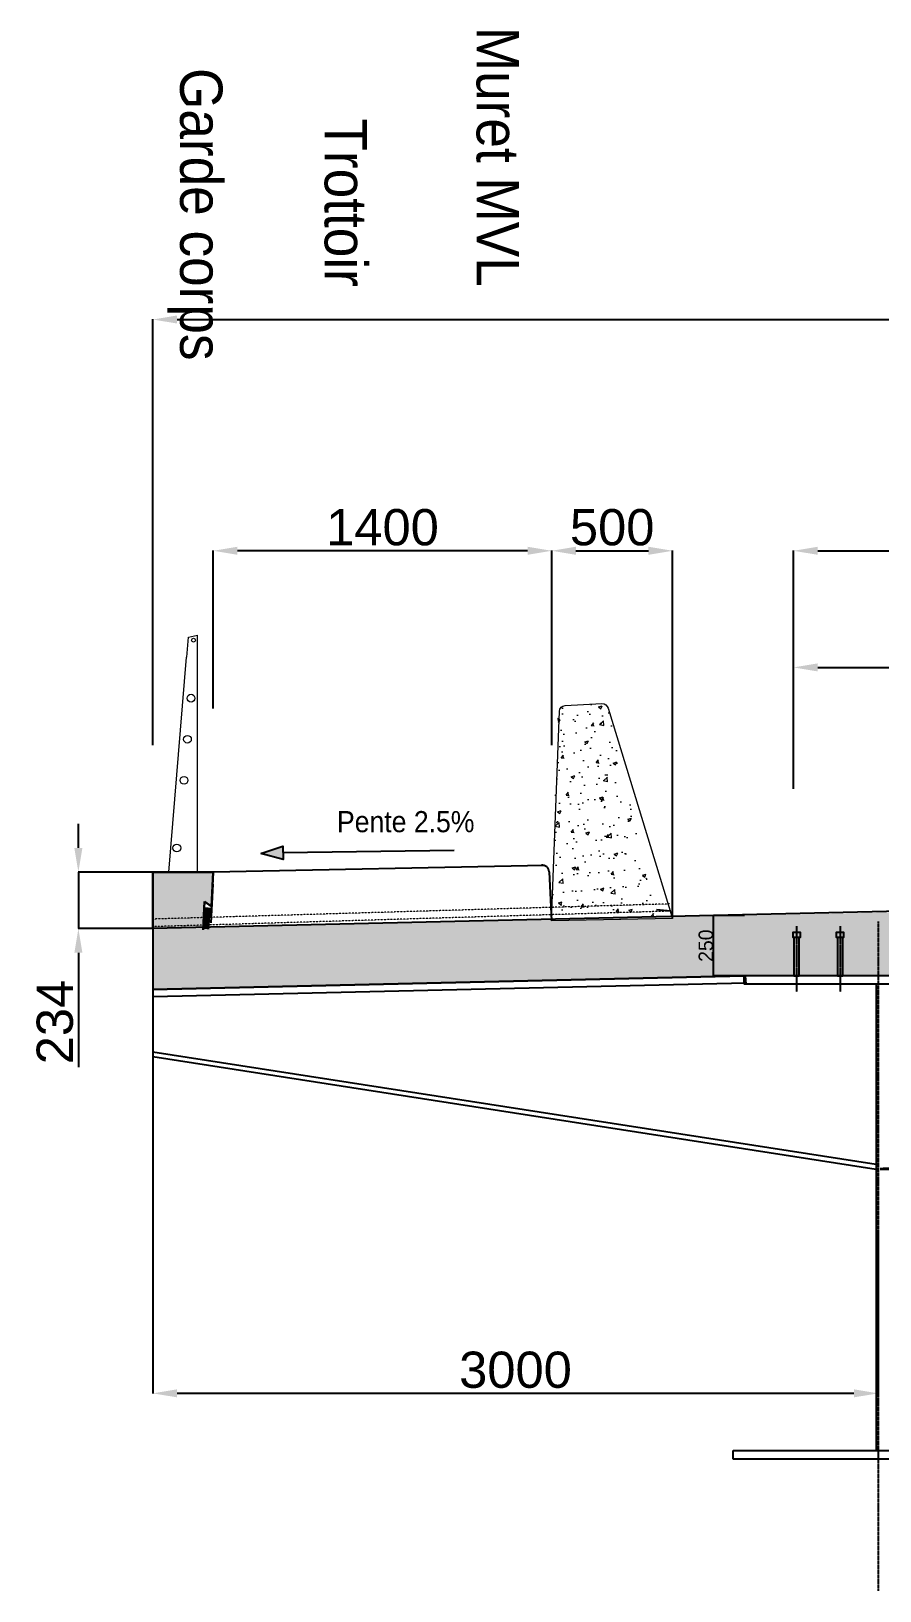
# Model space of a CAD drawing. Header units: metres. Extents: x -697843 to 22159, y -46191 to 9548.
# Drawn here: x -7653 to -4143, y 3093 to 9548 of the extents above; entities that cross this region are included whole.
import ezdxf
from ezdxf.enums import TextEntityAlignment as Align

# ---------------------------------------------------------------- set-up
doc = ezdxf.new("R2010")
doc.units = ezdxf.units.M
doc.linetypes.add('CACHE', pattern=[9.525, 6.35, -3.175])
doc.linetypes.add('CENTER', pattern=[2, 1.25, -0.25, 0.25, -0.25])
doc.layers.get('Defpoints').update_dxf_attribs({"color": 9})
for name, color, linetype in [('AXE', 1, 'CENTER'), ('Coffrage', 3, 'Continuous'), ('COT', 1, 'Continuous'), ('OA_Coffrage2', 7, 'Continuous'), ('POTEAU', 1, 'Continuous'), ('POUTRELLE', 5, 'Continuous'), ('sb-cote100', 1, 'Continuous')]:
    doc.layers.add(name, color=color, linetype=linetype)
for name, color, linetype, lineweight in [('COT50', 8, 'Continuous', 15), ('S-EXE-ELECP', 3, 'Continuous', 30), ('S-EXE-HACH', 4, 'Continuous', 5), ('S-EXE-TEXT', 7, 'Continuous', 25), ('S-EXE-TEXTE', 7, 'Continuous', 9), ('S-EXE-TRAIT VU', 2, 'Continuous', 25), ('S-Trait vu', 2, 'Continuous', 18)]:
    doc.layers.add(name, color=color, linetype=linetype, lineweight=lineweight)
doc.layers.get('0').off()
doc.styles.add('Annotative', font='arial.ttf')
doc.styles.add('Arial', font='arial.ttf')
doc.styles.add('ROMANTIC', font='rom_____.pfb')
doc.styles.get("Standard").update_dxf_attribs({"font": 'arial.ttf'})
doc.dimstyles.new('cotf-50', dxfattribs={"dimscale": 0.4, "dimtxt": 1, "dimasz": 0.35, "dimexe": 0.18, "dimexo": 0.1, "dimgap": 0.2, "dimtad": 3, "dimdec": 3, "dimzin": 4, "dimdsep": 46, "dimtxsty": 'ROMANTIC', "dimcen": 0.09, "dimclrd": 256, "dimclre": 256, "dimclrt": 256, "dimadec": 0, "dimazin": 0, "dimtfac": 1, "dimtdec": 3, "dimtix": 1, "dimtmove": 2, "dimatfit": 3, "dimfxl": 1, "dimtvp": 13.888889, "dimtolj": 1, "dimtzin": 4, "dimarcsym": 0})
doc.dimstyles.new('ISO-25', dxfattribs={"dimtxt": 2.5, "dimasz": 2.5, "dimexe": 1.25, "dimexo": 0.625, "dimtad": 1, "dimtxsty": 'Standard', "dimcen": 2.5, "dimadec": 0, "dimazin": 0, "dimtfac": 1, "dimtmove": 0, "dimatfit": 3, "dimfxl": 1, "dimarcsym": 0})

# ---------------------------------------------------------------- blocks, each defined once
blk = doc.blocks.new('*D48')
at = {"layer": 'COT', "color": 0, "lineweight": -2, "transparency": 16777216}
for p, q in [((-7149.9, 6592.6), (-7149.9, 8356)), ((-7049.9, 8354.7), (7050, 8354.7)), ((7150, 6677.5), (7150, 8356))]:
    blk.add_line(p, q, dxfattribs=at)
at = {"layer": 'COT', "color": 0, "transparency": 16777216}
for points in [[(-7049.9, 8371.4), (-7049.9, 8338.1), (-7149.9, 8354.7)], [(7050, 8371.4), (7050, 8338.1), (7150, 8354.7)]]:
    blk.add_solid(points, dxfattribs=at)
at = {"layer": 'Defpoints', "color": 0, "transparency": 16777216}
for p in [(7150, 8354.7), (7150, 6676.9), (-7149.9, 6592)]:
    blk.add_point(p, dxfattribs=at)
at = {"layer": 'COT', "color": 0, "transparency": 16777216, "insert": (0.1, 8451.4), "char_height": 150, "attachment_point": 5, "style": 'Annotative'}
blk.add_mtext('14300', dxfattribs=at)
blk = doc.blocks.new('*D49')
at = {"layer": 'COT', "color": 0, "lineweight": -2, "transparency": 16777216}
for p, q in [((-4500, 6890.7), (-4500, 7398.7)), ((-4400, 7397.4), (5900, 7397.4)), ((6000, 7271.1), (6000, 7398.7))]:
    blk.add_line(p, q, dxfattribs=at)
at = {"layer": 'COT', "color": 0, "transparency": 16777216}
for points in [[(-4400, 7414.1), (-4400, 7380.8), (-4500, 7397.4)], [(5900, 7414.1), (5900, 7380.8), (6000, 7397.4)]]:
    blk.add_solid(points, dxfattribs=at)
at = {"layer": 'Defpoints', "color": 0, "transparency": 16777216}
for p in [(6000, 7397.4), (6000, 7270.5), (-4500, 6890.1)]:
    blk.add_point(p, dxfattribs=at)
at = {"layer": 'COT', "color": 0, "transparency": 16777216, "insert": (750, 7494), "char_height": 150, "attachment_point": 5, "style": 'Annotative'}
blk.add_mtext('10500', dxfattribs=at)
blk = doc.blocks.new('*D50')
at = {"layer": 'COT', "color": 0, "lineweight": -2, "transparency": 16777216}
for p, q in [((-6899.9, 6744), (-6899.9, 7398.7)), ((-5600.3, 7397.4), (-6799.9, 7397.4)), ((-5500.3, 6592.6), (-5500.3, 7398.7))]:
    blk.add_line(p, q, dxfattribs=at)
at = {"layer": 'COT', "color": 0, "transparency": 16777216}
for points in [[(-6799.9, 7414.1), (-6799.9, 7380.8), (-6899.9, 7397.4)], [(-5600.3, 7414.1), (-5600.3, 7380.8), (-5500.3, 7397.4)]]:
    blk.add_solid(points, dxfattribs=at)
at = {"layer": 'Defpoints', "color": 0, "transparency": 16777216}
for p in [(-6899.9, 7397.4), (-6899.9, 6743.3), (-5500.3, 6591.9)]:
    blk.add_point(p, dxfattribs=at)
at = {"layer": 'COT', "color": 0, "transparency": 16777216, "insert": (-6200.1, 7494), "char_height": 150, "attachment_point": 5, "style": 'Annotative'}
blk.add_mtext('1400', dxfattribs=at)
blk = doc.blocks.new('*D51')
at = {"layer": 'COT', "color": 0, "lineweight": -2, "transparency": 16777216}
for p, q in [((-5500.3, 6979.5), (-5500.3, 7398.7)), ((-5400.3, 7397.4), (-5100, 7397.4)), ((-5000, 5876.6), (-5000, 7398.7))]:
    blk.add_line(p, q, dxfattribs=at)
at = {"layer": 'COT', "color": 0, "transparency": 16777216}
for points in [[(-5400.3, 7414.1), (-5400.3, 7380.8), (-5500.3, 7397.4)], [(-5100, 7414.1), (-5100, 7380.8), (-5000, 7397.4)]]:
    blk.add_solid(points, dxfattribs=at)
at = {"layer": 'Defpoints', "color": 0, "transparency": 16777216}
for p in [(-5000, 7397.4), (-5500.3, 6978.9), (-5000, 5875.9)]:
    blk.add_point(p, dxfattribs=at)
at = {"layer": 'COT', "color": 0, "transparency": 16777216, "insert": (-5250.2, 7494), "char_height": 150, "attachment_point": 5, "style": 'Annotative'}
blk.add_mtext('500', dxfattribs=at)
blk = doc.blocks.new('*D52')
at = {"layer": 'COT', "color": 0, "lineweight": -2, "transparency": 16777216}
for p, q in [((-1000, 7008.9), (-1000, 6913.5)), ((-4500, 6412.2), (-4500, 6916)), ((-4400, 6914.7), (-1100, 6914.7))]:
    blk.add_line(p, q, dxfattribs=at)
at = {"layer": 'COT', "color": 0, "transparency": 16777216}
for points in [[(-4400, 6931.4), (-4400, 6898.1), (-4500, 6914.7)], [(-1100, 6931.4), (-1100, 6898.1), (-1000, 6914.7)]]:
    blk.add_solid(points, dxfattribs=at)
at = {"layer": 'Defpoints', "color": 0, "transparency": 16777216}
for p in [(-1000, 7009.6), (-1000, 6914.7), (-4500, 6411.5)]:
    blk.add_point(p, dxfattribs=at)
at = {"layer": 'COT', "color": 0, "transparency": 16777216, "insert": (-2256.8, 7011.4), "char_height": 150, "attachment_point": 5, "style": 'Annotative'}
blk.add_mtext('3500', dxfattribs=at)
blk = doc.blocks.new('*D54')
at = {"layer": 'COT', "lineweight": -2, "transparency": 16777216}
for p, q in [((-4702.9, 5887.9), (-4831.2, 5887.9)), ((-4831.1, 5638.1), (-4831.1, 5887.7)), ((-4696.4, 5638), (-4831.2, 5638))]:
    blk.add_line(p, q, dxfattribs=at)
at = {"layer": 'COT', "transparency": 16777216}
for points in [[(-4831.1, 5887.7), (-4831.1, 5887.7), (-4831.1, 5887.9)], [(-4831.1, 5638.1), (-4831.1, 5638.1), (-4831.1, 5638)]]:
    blk.add_solid(points, dxfattribs=at)
at = {"layer": 'Defpoints', "color": 0, "transparency": 16777216}
for p in [(-4831.1, 5887.9), (-4702.9, 5887.9), (-4696.4, 5638)]:
    blk.add_point(p, dxfattribs=at)
at = {"layer": 'COT', "transparency": 16777216, "insert": (-4862.3, 5762.9), "char_height": 60, "attachment_point": 5, "rotation": 90, "style": 'ROMANTIC'}
blk.add_mtext('\\A1;250', dxfattribs=at)
blk = doc.blocks.new('A$C12BB4E14')
at = {"layer": 'S-EXE-HACH', "color": 8, "transparency": 33554687}
blk.add_line((0, 0.971), (0, 0.981), dxfattribs=at)
for centre, radius in [((-0.017, 0.96), 0.008), ((-0.027, 0.72), 0.016), ((-0.042, 0.55), 0.016), ((-0.056, 0.38), 0.016), ((-0.086, 0.1), 0.016)]:
    blk.add_circle(centre, radius, dxfattribs=at)
at = {"layer": 'S-Trait vu', "color": 8, "ltscale": 100}
for p, q in [((-0.044, 0.89), (-0.0372, 0.973)), ((-0.0372, 0.973), (0, 0.981)), ((0, 0), (0, 0.981)), ((-0.0469, 0.89), (-0.12, 0)), ((-0.0469, 0.89), (-0.044, 0.89)), ((-0.12, 0), (0, 0))]:
    blk.add_line(p, q, dxfattribs=at)
blk = doc.blocks.new('*D94')
at = {"layer": 'COT', "color": 0, "lineweight": -2, "transparency": 16777216}
for p, q in [((-7458, 6167.3), (-7458, 6267.3)), ((-7150.5, 6067.3), (-7459.3, 6067.3)), ((-7458, 6067.3), (-7458, 5833.5)), ((-7150.6, 5833.5), (-7459.3, 5833.5)), ((-7458, 5733.5), (-7458, 5260.2))]:
    blk.add_line(p, q, dxfattribs=at)
at = {"layer": 'COT', "color": 0, "transparency": 16777216}
for points in [[(-7474.7, 6167.3), (-7441.4, 6167.3), (-7458, 6067.3)], [(-7474.7, 5733.5), (-7441.4, 5733.5), (-7458, 5833.5)]]:
    blk.add_solid(points, dxfattribs=at)
at = {"layer": 'Defpoints', "color": 0, "transparency": 16777216}
for p in [(-7149.9, 6067.3), (-7458, 5833.5), (-7150, 5833.5)]:
    blk.add_point(p, dxfattribs=at)
at = {"layer": 'COT', "color": 0, "transparency": 16777216, "insert": (-7554.7, 5446.8), "char_height": 150, "attachment_point": 5, "rotation": 90, "style": 'Annotative'}
blk.add_mtext('234', dxfattribs=at)
blk = doc.blocks.new('*D95')
at = {"layer": 'COT', "color": 0, "lineweight": -2, "transparency": 16777216}
for p, q in [((-7150, 5442.2), (-7150, 3908.7)), ((-4150, 4564.3), (-4150, 3908.7)), ((-4250, 3909.9), (-7050, 3909.9))]:
    blk.add_line(p, q, dxfattribs=at)
at = {"layer": 'COT', "color": 0, "transparency": 16777216}
for points in [[(-7050, 3926.6), (-7050, 3893.3), (-7150, 3909.9)], [(-4250, 3926.6), (-4250, 3893.3), (-4150, 3909.9)]]:
    blk.add_solid(points, dxfattribs=at)
at = {"layer": 'Defpoints', "color": 0, "transparency": 16777216}
for p in [(-7150, 5442.9), (-4150, 4564.9), (-7150, 3909.9)]:
    blk.add_point(p, dxfattribs=at)
at = {"layer": 'COT', "color": 0, "transparency": 16777216, "insert": (-5650, 4006.6), "char_height": 150, "attachment_point": 5, "style": 'Annotative'}
blk.add_mtext('3000', dxfattribs=at)

msp = doc.modelspace()

# ---------------------------------------------------------------- hatches: boundary and pattern name
at = {"layer": 'COT50'}
h = msp.add_hatch(dxfattribs=at)
h.set_pattern_fill('AR-CONC', color=256)
h.set_pattern_definition([(50, (-600, 1288.49), (182.1847, -15.939), [19.05, -209.55]), (355, (-600, 1288.49), (-35.2434, 191.057), [15.24, -167.6406]), (100.4514, (-584.82, 1287.16), (146.9412, 175.1178), [16.19, -178.0902]), (46.1842, (-600, 1339.3), (271.079, -42.0423), [28.575, -314.325]), (96.6356, (-577.4, 1335.8), (237.404, 247.426), [24.285, -267.136]), (351.184, (-600, 1339.3), (237.404, 247.426), [22.86, -251.46]), (21, (-574.6, 1326.59), (151.6144, -102.2652), [19.05, -209.55]), (326, (-574.6, 1326.59), (61.802, 184.188), [15.24, -167.64]), (71.4514, (-561.97, 1318.07), (213.4164, 81.9228), [16.19, -178.09]), (37.5, (-600, 1288.49), (3.0886, 84.55504), [0, -165.608, 0, -170.18, 0, -168.275]), (7.5, (-600, 1288.49), (66.8197, 100.1806), [0, -97.028, 0, -161.798, 0, -64.135]), (327.5, (-656.64, 1288.49), (135.5906, -5.72874), [0, -63.5, 0, -198.12, 0, -262.89]), (317.5, (-682.04, 1288.49), (148.1292, 25.4265), [0, -82.55, 0, -131.572, 0, -186.69])])
h.paths.add_polyline_path([(-7150, 5833.51461), (-7150, 5581.77576), (-4703.53682, 5637.85759), (-3603.53682, 5637.85762), (3599.13919, 5833.42313), (4699.13924, 5833.42313), (7150, 5918.12427), (7150, 6152.27241)])
at = {"layer": 'S-EXE-HACH', "transparency": 33554687}
h = msp.add_hatch(dxfattribs=at)
h.set_pattern_fill('AR-CONC', color=256, scale=0.8, angle=-2.816552599)
h.set_pattern_definition([(47.183447, (-548080.37, 118832.52), (144.945094, -19.897664), [15.24, -167.64]), (352.183447, (-548080.37, 118832.52), (-20.650107, 154.04628), [12.192, -134.112467]), (97.634892, (-548068.3, 118830.86), (124.294985, 134.14861), [12.952007, -142.472196]), (43.367647, (-548078.38, 118873.11), (214.948547, -44.249527), [22.86, -251.46]), (93.819005, (-548060.46, 118869.42), (199.42036, 188.36927), [19.42802, -213.70849]), (348.3676, (-548078.38, 118873.11), (199.42036, 188.36927), [18.28797, -201.167786]), (18.183447, (-548058.58, 118861.97), (117.12488, -87.67339), [15.24, -167.64]), (323.183447, (-548058.58, 118861.97), (56.622446, 144.742893), [12.192, -134.112]), (68.634892, (-548048.82, 118854.66), (173.747325, 57.069504), [12.952007, -142.47195]), (34.683447, (-548080.373, 118832.52), (5.791812, 67.440901), [0, -132.4864, 0, -136.144, 0, -134.62]), (4.683447, (-548080.37, 118832.52), (57.329319, 77.420919), [0, -77.6224, 0, -129.4384, 0, -51.308]), (324.683447, (-548125.63, 118834.747), (108.116239, -9.907614), [0, -50.8, 0, -158.496, 0, -210.312]), (314.683447, (-548145.93, 118835.75), (119.359723, 14.493565), [0, -66.04, 0, -105.2576, 0, -149.352])])
edge = h.paths.add_edge_path()
edge.add_arc((-5291.32405, 6739.84112), 25, 372.866249498, 452.816552599)
edge.add_line((-5292.55251, 6764.81092), (-5448.48593, 6757.13934))
edge.add_arc((-5447.25747, 6732.16954), 25, 452.816552599, 537.843159375)
edge.add_line((-5472.23976, 6733.11042), (-5503.91091, 5892.17388))
edge.add_line((-5503.91091, 5892.17388), (-5504.91411, 5865.53673))
edge.add_line((-5504.91411, 5865.53673), (-5068.35361, 5875.92981))
edge.add_line((-5068.35361, 5875.92981), (-5075.21358, 5905.9633))
edge.add_line((-5075.21358, 5905.9633), (-5080.8397, 5930.5949))
edge.add_line((-5080.8397, 5930.5949), (-5266.95174, 6745.40801))
at = {"layer": 'S-EXE-HACH', "ltscale": 0.01, "true_color": 0xc4c4c4, "transparency": 33554508}
h = msp.add_hatch(color=9, dxfattribs=at)
h.dxf.hatch_style = 1
h.paths.add_polyline_path([(-6935.98378, 5946.37801), (-6907.01159, 5925.08202), (-6899.89496, 6067.3451), (-7149.93546, 6067.3451), (-7149.97597, 5833.51401), (-6941.8899, 5828.31327)])
at = {"layer": 'S-EXE-TRAIT VU', "transparency": 33554687}
h = msp.add_hatch(color=256, dxfattribs=at)
h.dxf.hatch_style = 1
h.paths.add_polyline_path([(-6703.61205, 6144.64535), (-6610.41114, 6119.2743), (-6611.79533, 6174.64183)])

# ---------------------------------------------------------------- linework, layer by layer
at = {"layer": 'AXE', "color": 9}
msp.add_line((-4150, 5862.71989), (-4150, 3092.58094), dxfattribs=at)
at = {"layer": 'Coffrage', "color": 0}
msp.add_line((6530, 6152.0489), (-7150, 5833.51461), dxfattribs=at)
at = {"layer": 'Coffrage', "color": 4}
for p, q in [((-5531.04751, 6095.07633), (-6899.89496, 6067.3451)), ((-5510.88248, 6068.15515), (-5500.91411, 5865.53673)), ((-7150, 5833.51461), (-7150, 5581.77576)), ((-4698.32015, 5637.97718), (-7150, 5581.77296)), ((-7150, 5581.77296), (-4703.53682, 5637.9584))]:
    msp.add_line(p, q, dxfattribs=at)
at = {"layer": 'Coffrage'}
msp.add_line((-4703.53682, 5637.85759), (-7150, 5581.77576), dxfattribs=at)
at = {"layer": 'Coffrage', "color": 4}
msp.add_arc((-5540.84624, 6066.681), 30, 2.816552599, 94.180321196, dxfattribs=at)
at = {"layer": 'OA_Coffrage2'}
for points in [[(-4498.28571, 5797.95841), (-4498.28571, 5637.9584), (-4476.28571, 5637.9584), (-4476.28571, 5797.9584), (-4471.28571, 5797.9584), (-4471.28571, 5817.9584), (-4503.28571, 5817.95841), (-4503.28571, 5797.95841), (-4476.28571, 5797.9584)], [(-4318.28571, 5797.9584), (-4318.28571, 5637.9584), (-4296.28571, 5637.9584), (-4296.28571, 5797.9584), (-4291.28571, 5797.9584), (-4291.28571, 5817.9584), (-4323.28571, 5817.9584), (-4323.28571, 5797.9584), (-4296.28571, 5797.9584)]]:
    msp.add_lwpolyline(points, dxfattribs=at)
at = {"layer": 'POTEAU', "color": 1, "linetype": 'CENTER', "ltscale": 0.1}
for p, q in [((-4487.28571, 5844.33659), (-4487.28571, 5572.05407)), ((-4307.28571, 5844.33658), (-4307.28571, 5572.05406))]:
    msp.add_line(p, q, dxfattribs=at)
at = {"layer": 'POUTRELLE', "color": 4}
for p, q in [((-4698.32021, 5637.97718), (-7150, 5581.77296)), ((-4698.32021, 5637.97718), (-7150, 5581.77296)), ((-7150, 5581.77296), (-7150, 5303.92876)), ((-4697.63265, 5607.98506), (-7149.31244, 5551.78084)), ((-7150, 5323.74948), (-4157.88595, 4857.9584)), ((-7150, 5303.92876), (-4157.88595, 4837.9584))]:
    msp.add_line(p, q, dxfattribs=at)
at = {"layer": 'POUTRELLE', "color": 4, "ltscale": 0.25}
for p, q in [((-3603.53682, 5637.9584), (-4703.53682, 5637.9584)), ((-4703.53682, 5602.9584), (-4703.53682, 5637.9584)), ((-4696.30992, 5603.03496), (-4698.32015, 5637.97718)), ((-3603.53682, 5602.9584), (-4703.53682, 5602.9584)), ((-4750, 3672.77524), (-3550, 3672.77524)), ((-4750, 3637.77524), (-4750, 3672.77524)), ((-3550, 3637.77524), (-4750, 3637.77524))]:
    msp.add_line(p, q, dxfattribs=at)
at = {"layer": 'POUTRELLE', "color": 2, "const_width": 12}
msp.add_lwpolyline([(-4142.11405, 4838.38635), (-3601.75012, 4853.0486)], dxfattribs=at)
at = {"layer": 'S-EXE-ELECP', "ltscale": 100}
msp.add_line((-7149.89496, 6067.3451), (-7150, 5833.51461), dxfattribs=at)
at = {"layer": 'S-EXE-ELECP'}
for p, q in [((-7149.89496, 6067.3451), (-6899.89496, 6067.3451)), ((-6899.89496, 6067.3451), (-6907.02213, 5924.87129)), ((-6941.8899, 5828.31327), (-6935.98378, 5946.37801)), ((-6935.98378, 5946.37801), (-6907.02049, 5924.90413))]:
    msp.add_line(p, q, dxfattribs=at)
at = {"layer": 'S-EXE-TEXT', "color": 6, "linetype": 'CACHE', "ltscale": 0.02, "transparency": 33554597, "const_width": 25, "flags": 128}
msp.add_lwpolyline([(-6922.23299, 5921.03114), (-6928.83558, 5831.48766)], dxfattribs=at)
at = {"layer": 'S-EXE-TRAIT VU', "transparency": 33554687}
for p, q in [((-5903.61205, 6157.14535), (-6611.10324, 6146.95807)), ((-6902.39305, 6017.40755), (-6910.38389, 5857.66898)), ((-5006.85997, 5905.9633), (-5067.00085, 5911.75739))]:
    msp.add_line(p, q, dxfattribs=at)
msp.add_lwpolyline([(-6703.61205, 6144.64535), (-6611.79533, 6174.64183), (-6610.41114, 6119.2743), (-6703.61205, 6144.64535)], close=True, dxfattribs=at)
at = {"layer": 'S-Trait vu', "color": 1, "linetype": 'CACHE', "ltscale": 0.01}
for p, q in [((-5013.64273, 5935.65877), (-7151.23828, 5872.94447)), ((-5006.85997, 5905.9633), (-7149.99639, 5841.54308))]:
    msp.add_line(p, q, dxfattribs=at)
at = {"layer": 'S-Trait vu', "ltscale": 100}
msp.add_lwpolyline([(-5000, 5875.92981), (-5500.91411, 5865.53673), (-5468.23976, 6733.11042, -0.3890123884), (-5444.48593, 6757.13934), (-5292.55251, 6764.81092, -0.3637246838), (-5266.95174, 6745.40801)], format="xyb", close=True, dxfattribs=at)
at = {"layer": 'sb-cote100', "color": 7}
msp.add_line((-4157.88595, 5602.9584), (-4157.88595, 3672.77524), dxfattribs=at)

# ---------------------------------------------------------------- block references
at = {"ltscale": 100, "xscale": 1000, "yscale": 1000, "zscale": 1000}
msp.add_blockref('A$C12BB4E14', (-6964.93546, 6067.3451), dxfattribs=at)

# ---------------------------------------------------------------- texts
at = {"layer": 'S-EXE-TEXTE', "style": 'Arial', "width": 0.9}
for s, height, rotation, p in [('Muret MVL', 175, 269.999436485, (-5863.43099, 9566.17933)), ('Garde corps', 175, 269.999436485, (-7089.83298, 9395.63874)), ('Trottoir', 175, 269.999436485, (-6492.05056, 9186.71821)), ('Pente 2.5%%%', 87.5, 0.000563515, (-6388.48498, 6206.24202))]:
    msp.add_text(s, height=height, rotation=rotation, dxfattribs=at).set_placement(p, align=Align.BOTTOM_LEFT)

# ---------------------------------------------------------------- dimensions: what is measured, and where the dimension line sits
at = {"layer": 'COT'}
for base, p1, p2, angle, picture, middle in [((7150, 8354.71842), (-7149.89496, 6591.98798), (7150, 6676.91529), 180, '*D48', (0.05252, 8451.35553)), ((-6899.89496, 7397.43698), (-5500.33351, 6591.9279), (-6899.89496, 6743.3422), 180, '*D50', (-6200.11423, 7494.02293)), ((-5000, 7397.43698), (-5500.33351, 6978.90145), (-5000, 5875.92981), 180, '*D51', (-5250.16676, 7494.02293)), ((-7458.04367, 5833.51461), (-7149.89496, 6067.3451), (-7150, 5833.51461), 90, '*D94', (-7554.68078, 5446.83657))]:
    dim = msp.add_linear_dim(base=base, p1=p1, p2=p2, angle=angle, dimstyle='ISO-25', override={"dimtxt": 150, "dimasz": 100, "dimgap": 20, "dimdec": 0, "dimtxsty": 'Annotative'}, dxfattribs=at)
    dim.commit()
    dim.dimension.update_dxf_attribs({"geometry": picture, "text_midpoint": middle})
for base, p1, p2, picture, middle in [((6000, 7397.43698), (-4500, 6890.10436), (6000, 7270.47035), '*D49', (750, 7494.02293)), ((-7150, 3909.91679), (-4150, 4564.94519), (-7150, 5442.85086), '*D95', (-5650, 4006.5539))]:
    dim = msp.add_linear_dim(base=base, p1=p1, p2=p2, dimstyle='ISO-25', override={"dimtxt": 150, "dimasz": 100, "dimgap": 20, "dimdec": 0, "dimtxsty": 'Annotative'}, dxfattribs=at)
    dim.commit()
    dim.dimension.update_dxf_attribs({"geometry": picture, "text_midpoint": middle})
dim = msp.add_linear_dim(base=(-1000, 6914.74147), p1=(-4500, 6411.52699), p2=(-1000, 7009.57245), angle=180, dimstyle='ISO-25', override={"dimtxt": 150, "dimasz": 100, "dimgap": 20, "dimdec": 0, "dimtxsty": 'Annotative'}, dxfattribs=at)
dim.commit()
dim.dimension.update_dxf_attribs({"geometry": '*D52', "text_midpoint": (-2256.80729, 6914.74147), "dimtype": 160})
at = {"layer": 'COT', "color": 7}
dim = msp.add_linear_dim(base=(-4831.08063, 5887.8736), p1=(-4696.38333, 5637.9584), p2=(-4702.89429, 5887.8736), angle=90, dimstyle='cotf-50', override={"dimtxt": 150, "dimdec": 0}, dxfattribs=at)
dim.commit()
dim.dimension.update_dxf_attribs({"geometry": '*D54', "text_midpoint": (-4862.31447, 5762.916)})

doc.saveas('drawing.dxf')
